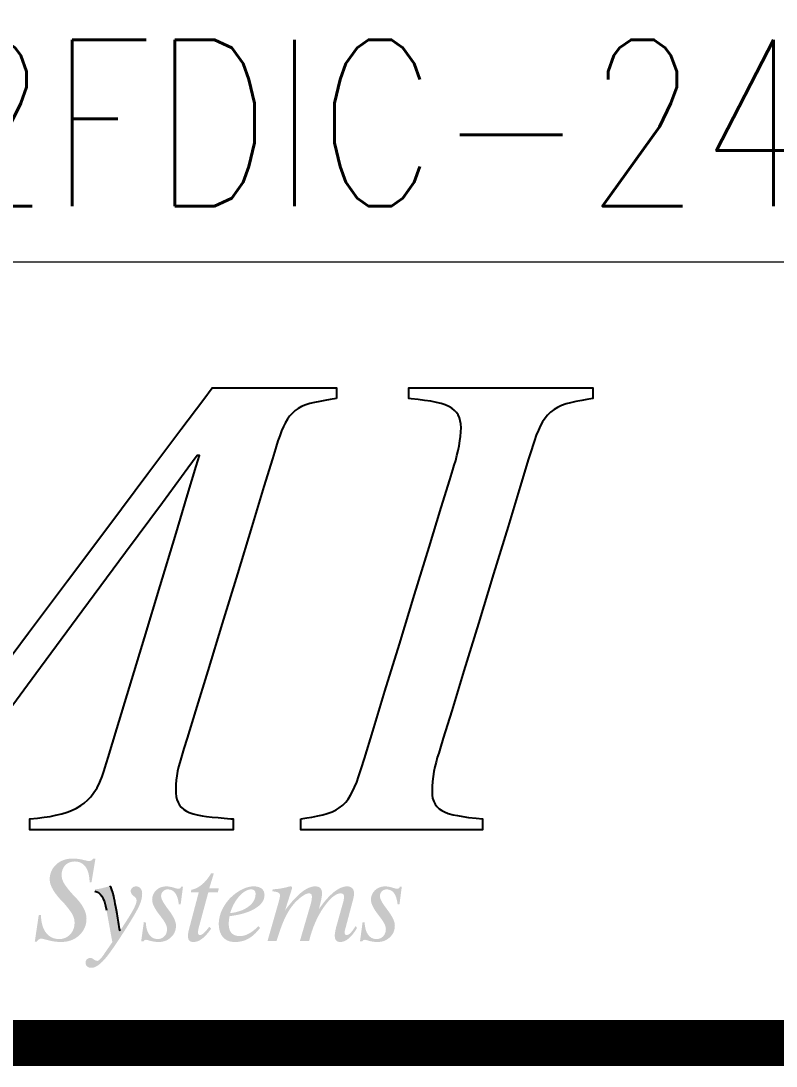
# Model space of a CAD drawing. Header units: millimetres. Extents: x 3359 to 4072, y -360 to 145.
# Drawn here: x 3726.4 to 3765.2, y -359.9 to -306.1 of the extents above; entities that cross this region are included whole.
import ezdxf

# ---------------------------------------------------------------- set-up
doc = ezdxf.new("R2010")
doc.units = ezdxf.units.MM
doc.header["$LTSCALE"] = 10
doc.layers.get('0').update_dxf_attribs({"linetype": 'CONTINUOUS'})
doc.layers.add('str', color=7, linetype='CONTINUOUS', lineweight=25)
doc.layers.add('txt', color=3, linetype='CONTINUOUS', lineweight=9)
doc.styles.add('SIMPLEX', font='SIMPLEX.shx', dxfattribs={"width": 0.8, "height": 6.3, "bigfont": 'chineset.shx'})

# ---------------------------------------------------------------- blocks, each defined once
blk = doc.blocks.new('PMI-Logo-3')
h = blk.add_hatch(color=4)
edge = h.paths.add_edge_path()
edge.add_spline(control_points=[(49.058, -8.646), (49.03, -8.646), (49.002, -8.646), (48.974, -8.646)], knot_values=[0, 0, 0, 0, 1, 1, 1, 1], degree=3, periodic=0)
edge.add_spline(control_points=[(48.974, -8.646), (48.959, -8.672), (48.938, -8.691), (48.886, -8.717), (48.855, -8.724), (48.821, -8.722)], knot_values=[0, 0, 0, 0, 0.5, 0.5, 1, 1, 1, 1], degree=3, periodic=0)
edge.add_spline(control_points=[(48.821, -8.722), (48.81, -8.724), (48.746, -8.711), (48.627, -8.68)], knot_values=[0, 0, 0, 0, 1, 1, 1, 1], degree=3, periodic=0)
edge.add_spline(control_points=[(48.627, -8.68), (48.508, -8.652), (48.39, -8.637), (48.273, -8.635)], knot_values=[0, 0, 0, 0, 1, 1, 1, 1], degree=3, periodic=0)
edge.add_spline(control_points=[(48.273, -8.635), (48.04, -8.637), (47.847, -8.706), (47.697, -8.842)], knot_values=[0, 0, 0, 0, 1, 1, 1, 1], degree=3, periodic=0)
edge.add_spline(control_points=[(47.697, -8.842), (47.546, -8.981), (47.47, -9.153), (47.47, -9.581), (47.629, -9.848), (47.944, -10.168)], knot_values=[0, 0, 0, 0, 0.495868, 0.495868, 1, 1, 1, 1], degree=3, periodic=0)
edge.add_spline(control_points=[(47.944, -10.168), (47.954, -10.176), (47.957, -10.182), (47.962, -10.182)], knot_values=[0, 0, 0, 0, 1, 1, 1, 1], degree=3, periodic=0)
edge.add_spline(control_points=[(47.962, -10.182), (48.117, -10.364), (48.216, -10.498), (48.312, -10.681), (48.333, -10.771), (48.333, -11.026), (48.284, -11.163), (48.18, -11.27)], knot_values=[0, 0, 0, 0, 0.25982, 0.25982, 0.52368, 0.52368, 1, 1, 1, 1], degree=3, periodic=0)
edge.add_spline(control_points=[(48.18, -11.27), (48.078, -11.381), (47.951, -11.434), (47.8, -11.433)], knot_values=[0, 0, 0, 0, 1, 1, 1, 1], degree=3, periodic=0)
edge.add_spline(control_points=[(47.8, -11.433), (47.608, -11.434), (47.455, -11.361), (47.343, -11.215)], knot_values=[0, 0, 0, 0, 1, 1, 1, 1], degree=3, periodic=0)
edge.add_spline(control_points=[(47.343, -11.215), (47.23, -11.07), (47.172, -10.865), (47.167, -10.602)], knot_values=[0, 0, 0, 0, 1, 1, 1, 1], degree=3, periodic=0)
edge.add_spline(control_points=[(47.167, -10.602), (47.141, -10.602), (47.115, -10.603), (47.089, -10.604)], knot_values=[0, 0, 0, 0, 1, 1, 1, 1], degree=3, periodic=0)
edge.add_spline(control_points=[(47.089, -10.604), (47.044, -10.912), (46.998, -11.219), (46.952, -11.527)], knot_values=[0, 0, 0, 0, 1, 1, 1, 1], degree=3, periodic=0)
edge.add_spline(control_points=[(46.952, -11.527), (46.976, -11.526), (47, -11.525), (47.023, -11.525)], knot_values=[0, 0, 0, 0, 1, 1, 1, 1], degree=3, periodic=0)
edge.add_spline(control_points=[(47.023, -11.525), (47.036, -11.495), (47.058, -11.469), (47.086, -11.447)], knot_values=[0, 0, 0, 0, 1, 1, 1, 1], degree=3, periodic=0)
edge.add_spline(control_points=[(47.086, -11.447), (47.115, -11.43), (47.148, -11.42), (47.185, -11.417)], knot_values=[0, 0, 0, 0, 1, 1, 1, 1], degree=3, periodic=0)
edge.add_spline(control_points=[(47.185, -11.417), (47.198, -11.42), (47.279, -11.438), (47.577, -11.516), (47.72, -11.536), (48.113, -11.536), (48.327, -11.46), (48.663, -11.15), (48.748, -10.955), (48.748, -10.476), (48.601, -10.21), (48.305, -9.922)], knot_values=[0, 0, 0, 0, 0.129341, 0.129341, 0.257728, 0.257728, 0.501105, 0.501105, 0.746262, 0.746262, 1, 1, 1, 1], degree=3, periodic=0)
edge.add_spline(control_points=[(48.305, -9.922), (48.292, -9.913), (48.284, -9.901), (48.277, -9.893)], knot_values=[0, 0, 0, 0, 1, 1, 1, 1], degree=3, periodic=0)
edge.add_spline(control_points=[(48.277, -9.893), (48.12, -9.716), (48.014, -9.581), (47.962, -9.485)], knot_values=[0, 0, 0, 0, 1, 1, 1, 1], degree=3, periodic=0)
edge.add_spline(control_points=[(47.962, -9.485), (47.91, -9.392), (47.884, -9.301), (47.884, -9.069), (47.925, -8.955), (48.008, -8.868)], knot_values=[0, 0, 0, 0, 0.385787, 0.385787, 1, 1, 1, 1], degree=3, periodic=0)
edge.add_spline(control_points=[(48.008, -8.868), (48.089, -8.784), (48.201, -8.74), (48.339, -8.738)], knot_values=[0, 0, 0, 0, 1, 1, 1, 1], degree=3, periodic=0)
edge.add_spline(control_points=[(48.339, -8.738), (48.504, -8.74), (48.628, -8.803), (48.806, -9.054), (48.851, -9.233), (48.855, -9.464)], knot_values=[0, 0, 0, 0, 0.501569, 0.501569, 1, 1, 1, 1], degree=3, periodic=0)
edge.add_spline(control_points=[(48.855, -9.464), (48.877, -9.464), (48.898, -9.464), (48.92, -9.464)], knot_values=[0, 0, 0, 0, 1, 1, 1, 1], degree=3, periodic=0)
edge.add_spline(control_points=[(48.92, -9.464), (48.966, -9.191), (49.012, -8.919), (49.058, -8.646)], knot_values=[0, 0, 0, 0, 1, 1, 1, 1], degree=3, periodic=0)
h = blk.add_hatch(color=4)
edge = h.paths.add_edge_path()
edge.add_spline(control_points=[(53.34, -9.672), (53.23, -9.672), (53.12, -9.672), (53.01, -9.672)], knot_values=[0, 0, 0, 0, 1, 1, 1, 1], degree=3, periodic=0)
edge.add_spline(control_points=[(53.01, -9.672), (53.063, -9.499), (53.116, -9.326), (53.168, -9.153)], knot_values=[0, 0, 0, 0, 1, 1, 1, 1], degree=3, periodic=0)
edge.add_spline(control_points=[(53.168, -9.153), (53.137, -9.153), (53.105, -9.153), (53.073, -9.153)], knot_values=[0, 0, 0, 0, 1, 1, 1, 1], degree=3, periodic=0)
edge.add_spline(control_points=[(53.073, -9.153), (52.969, -9.326), (52.86, -9.457), (52.745, -9.548)], knot_values=[0, 0, 0, 0, 1, 1, 1, 1], degree=3, periodic=0)
edge.add_spline(control_points=[(52.745, -9.548), (52.632, -9.643), (52.514, -9.699), (52.389, -9.721)], knot_values=[0, 0, 0, 0, 1, 1, 1, 1], degree=3, periodic=0)
edge.add_spline(control_points=[(52.389, -9.721), (52.383, -9.751), (52.377, -9.78), (52.372, -9.81)], knot_values=[0, 0, 0, 0, 1, 1, 1, 1], degree=3, periodic=0)
edge.add_spline(control_points=[(52.372, -9.81), (52.463, -9.81), (52.554, -9.81), (52.645, -9.81)], knot_values=[0, 0, 0, 0, 1, 1, 1, 1], degree=3, periodic=0)
edge.add_spline(control_points=[(52.645, -9.81), (52.531, -10.245), (52.414, -10.68), (52.291, -11.158), (52.283, -11.195), (52.278, -11.23)], knot_values=[0, 0, 0, 0, 0.91361, 0.91361, 1, 1, 1, 1], degree=3, periodic=0)
edge.add_spline(control_points=[(52.278, -11.23), (52.275, -11.266), (52.27, -11.298), (52.27, -11.4), (52.287, -11.452), (52.317, -11.486)], knot_values=[0, 0, 0, 0, 0.27907, 0.27907, 1, 1, 1, 1], degree=3, periodic=0)
edge.add_spline(control_points=[(52.317, -11.486), (52.35, -11.521), (52.397, -11.536), (52.561, -11.536), (52.66, -11.501), (52.759, -11.423)], knot_values=[0, 0, 0, 0, 0.395683, 0.395683, 1, 1, 1, 1], degree=3, periodic=0)
edge.add_spline(control_points=[(52.759, -11.423), (52.86, -11.348), (52.964, -11.231), (53.073, -11.074)], knot_values=[0, 0, 0, 0, 1, 1, 1, 1], degree=3, periodic=0)
edge.add_spline(control_points=[(53.073, -11.074), (53.052, -11.051), (53.031, -11.028), (53.01, -11.005)], knot_values=[0, 0, 0, 0, 1, 1, 1, 1], degree=3, periodic=0)
edge.add_spline(control_points=[(53.01, -11.005), (52.937, -11.106), (52.875, -11.179), (52.823, -11.225)], knot_values=[0, 0, 0, 0, 1, 1, 1, 1], degree=3, periodic=0)
edge.add_spline(control_points=[(52.823, -11.225), (52.771, -11.272), (52.725, -11.296), (52.689, -11.294)], knot_values=[0, 0, 0, 0, 1, 1, 1, 1], degree=3, periodic=0)
edge.add_spline(control_points=[(52.689, -11.294), (52.667, -11.296), (52.65, -11.29), (52.637, -11.272)], knot_values=[0, 0, 0, 0, 1, 1, 1, 1], degree=3, periodic=0)
edge.add_spline(control_points=[(52.637, -11.272), (52.624, -11.259), (52.616, -11.238), (52.616, -11.191), (52.619, -11.165), (52.626, -11.13)], knot_values=[0, 0, 0, 0, 0.65, 0.65, 1, 1, 1, 1], degree=3, periodic=0)
edge.add_spline(control_points=[(52.626, -11.13), (52.632, -11.096), (52.641, -11.057), (52.652, -11.012)], knot_values=[0, 0, 0, 0, 1, 1, 1, 1], degree=3, periodic=0)
edge.add_spline(control_points=[(52.652, -11.012), (52.761, -10.611), (52.869, -10.21), (52.977, -9.81)], knot_values=[0, 0, 0, 0, 1, 1, 1, 1], degree=3, periodic=0)
edge.add_spline(control_points=[(52.977, -9.81), (53.088, -9.81), (53.199, -9.81), (53.31, -9.81)], knot_values=[0, 0, 0, 0, 1, 1, 1, 1], degree=3, periodic=0)
edge.add_spline(control_points=[(53.31, -9.81), (53.32, -9.764), (53.33, -9.718), (53.34, -9.672)], knot_values=[0, 0, 0, 0, 1, 1, 1, 1], degree=3, periodic=0)
h = blk.add_hatch(color=4)
edge = h.paths.add_edge_path()
edge.add_spline(control_points=[(49.911, -11.15), (49.877, -10.951), (49.844, -10.752), (49.749, -10.213), (49.7, -9.966), (49.621, -9.675), (49.585, -9.602), (49.554, -9.6)], knot_values=[0, 0, 0, 0, 0.226419, 0.226419, 0.614671, 0.614671, 1, 1, 1, 1], degree=3, periodic=0)
edge.add_spline(control_points=[(49.554, -9.6), (49.538, -9.602), (49.473, -9.617), (49.361, -9.647)], knot_values=[0, 0, 0, 0, 1, 1, 1, 1], degree=3, periodic=0)
edge.add_spline(control_points=[(49.361, -9.647), (49.248, -9.68), (49.144, -9.699), (49.043, -9.706)], knot_values=[0, 0, 0, 0, 1, 1, 1, 1], degree=3, periodic=0)
edge.add_spline(control_points=[(49.043, -9.706), (49.039, -9.729), (49.036, -9.751), (49.032, -9.774)], knot_values=[0, 0, 0, 0, 1, 1, 1, 1], degree=3, periodic=0)
edge.add_spline(control_points=[(49.032, -9.774), (49.227, -9.784), (49.362, -9.999), (49.442, -10.425)], knot_values=[0, 0, 0, 0, 1, 1, 1, 1], degree=3, periodic=0)
edge.add_spline(control_points=[(49.442, -10.425), (49.442, -10.435), (49.445, -10.441), (49.445, -10.444)], knot_values=[0, 0, 0, 0, 1, 1, 1, 1], degree=3, periodic=0)
edge.add_spline(control_points=[(49.445, -10.444), (49.511, -10.809), (49.578, -11.175), (49.645, -11.54)], knot_values=[0, 0, 0, 0, 1, 1, 1, 1], degree=3, periodic=0)
edge.add_spline(control_points=[(49.645, -11.54), (49.558, -11.665), (49.471, -11.791), (49.385, -11.916)], knot_values=[0, 0, 0, 0, 1, 1, 1, 1], degree=3, periodic=0)
edge.add_spline(control_points=[(49.385, -11.916), (49.333, -12), (49.283, -12.067), (49.235, -12.116)], knot_values=[0, 0, 0, 0, 1, 1, 1, 1], degree=3, periodic=0)
edge.add_spline(control_points=[(49.235, -12.116), (49.188, -12.168), (49.154, -12.192), (49.091, -12.192), (49.05, -12.175), (48.998, -12.14)], knot_values=[0, 0, 0, 0, 0.45283, 0.45283, 1, 1, 1, 1], degree=3, periodic=0)
edge.add_spline(control_points=[(48.998, -12.14), (48.951, -12.106), (48.914, -12.088), (48.838, -12.088), (48.798, -12.106), (48.762, -12.136)], knot_values=[0, 0, 0, 0, 0.338462, 0.338462, 1, 1, 1, 1], degree=3, periodic=0)
edge.add_spline(control_points=[(48.762, -12.136), (48.733, -12.168), (48.715, -12.209), (48.713, -12.257)], knot_values=[0, 0, 0, 0, 1, 1, 1, 1], degree=3, periodic=0)
edge.add_spline(control_points=[(48.713, -12.257), (48.715, -12.311), (48.735, -12.354), (48.772, -12.386)], knot_values=[0, 0, 0, 0, 1, 1, 1, 1], degree=3, periodic=0)
edge.add_spline(control_points=[(48.772, -12.386), (48.81, -12.418), (48.858, -12.433), (49.045, -12.433), (49.193, -12.338), (49.538, -11.958), (49.796, -11.576), (50.379, -10.657), (50.521, -10.407), (50.652, -10.109), (50.681, -9.978), (50.681, -9.786), (50.662, -9.722), (50.585, -9.628), (50.533, -9.604), (50.468, -9.602)], knot_values=[0, 0, 0, 0, 0.097957, 0.097957, 0.31786, 0.31786, 0.540564, 0.540564, 0.680611, 0.680611, 0.817892, 0.817892, 0.908946, 0.908946, 1, 1, 1, 1], degree=3, periodic=0)
edge.add_spline(control_points=[(50.468, -9.602), (50.416, -9.604), (50.371, -9.621), (50.336, -9.652)], knot_values=[0, 0, 0, 0, 1, 1, 1, 1], degree=3, periodic=0)
edge.add_spline(control_points=[(50.336, -9.652), (50.302, -9.685), (50.282, -9.722), (50.282, -9.833), (50.317, -9.889), (50.384, -9.937)], knot_values=[0, 0, 0, 0, 0.414894, 0.414894, 1, 1, 1, 1], degree=3, periodic=0)
edge.add_spline(control_points=[(50.384, -9.937), (50.392, -9.945), (50.396, -9.95), (50.401, -9.95)], knot_values=[0, 0, 0, 0, 1, 1, 1, 1], degree=3, periodic=0)
edge.add_spline(control_points=[(50.401, -9.95), (50.44, -9.984), (50.463, -10.01), (50.473, -10.028)], knot_values=[0, 0, 0, 0, 1, 1, 1, 1], degree=3, periodic=0)
edge.add_spline(control_points=[(50.473, -10.028), (50.481, -10.049), (50.486, -10.072), (50.486, -10.157), (50.46, -10.236), (50.408, -10.34)], knot_values=[0, 0, 0, 0, 0.333333, 0.333333, 1, 1, 1, 1], degree=3, periodic=0)
edge.add_spline(control_points=[(50.408, -10.34), (50.356, -10.448), (50.27, -10.595), (50.069, -10.905), (49.99, -11.028), (49.911, -11.15)], knot_values=[0, 0, 0, 0, 0.605872, 0.605872, 1, 1, 1, 1], degree=3, periodic=0)
h = blk.add_hatch(color=4)
edge = h.paths.add_edge_path()
edge.add_spline(control_points=[(52.097, -9.617), (52.074, -9.617), (52.051, -9.617), (52.029, -9.617)], knot_values=[0, 0, 0, 0, 1, 1, 1, 1], degree=3, periodic=0)
edge.add_spline(control_points=[(52.029, -9.617), (52.029, -9.639), (52.018, -9.654), (52, -9.667)], knot_values=[0, 0, 0, 0, 1, 1, 1, 1], degree=3, periodic=0)
edge.add_spline(control_points=[(52, -9.667), (51.983, -9.682), (51.961, -9.688), (51.938, -9.686)], knot_values=[0, 0, 0, 0, 1, 1, 1, 1], degree=3, periodic=0)
edge.add_spline(control_points=[(51.938, -9.686), (51.918, -9.688), (51.862, -9.675), (51.772, -9.646)], knot_values=[0, 0, 0, 0, 1, 1, 1, 1], degree=3, periodic=0)
edge.add_spline(control_points=[(51.772, -9.646), (51.681, -9.62), (51.597, -9.604), (51.519, -9.602)], knot_values=[0, 0, 0, 0, 1, 1, 1, 1], degree=3, periodic=0)
edge.add_spline(control_points=[(51.519, -9.602), (51.379, -9.604), (51.262, -9.649), (51.167, -9.738)], knot_values=[0, 0, 0, 0, 1, 1, 1, 1], degree=3, periodic=0)
edge.add_spline(control_points=[(51.167, -9.738), (51.074, -9.828), (51.027, -9.939), (51.027, -10.202), (51.113, -10.377), (51.281, -10.592)], knot_values=[0, 0, 0, 0, 0.506726, 0.506726, 1, 1, 1, 1], degree=3, periodic=0)
edge.add_spline(control_points=[(51.281, -10.592), (51.304, -10.618), (51.317, -10.638), (51.325, -10.649)], knot_values=[0, 0, 0, 0, 1, 1, 1, 1], degree=3, periodic=0)
edge.add_spline(control_points=[(51.325, -10.649), (51.333, -10.662), (51.346, -10.677), (51.359, -10.694)], knot_values=[0, 0, 0, 0, 1, 1, 1, 1], degree=3, periodic=0)
edge.add_spline(control_points=[(51.359, -10.694), (51.484, -10.862), (51.545, -10.989), (51.545, -11.189), (51.515, -11.272), (51.452, -11.337)], knot_values=[0, 0, 0, 0, 0.455621, 0.455621, 1, 1, 1, 1], degree=3, periodic=0)
edge.add_spline(control_points=[(51.452, -11.337), (51.392, -11.402), (51.312, -11.434), (51.214, -11.433)], knot_values=[0, 0, 0, 0, 1, 1, 1, 1], degree=3, periodic=0)
edge.add_spline(control_points=[(51.214, -11.433), (51.094, -11.434), (50.998, -11.384), (50.928, -11.281)], knot_values=[0, 0, 0, 0, 1, 1, 1, 1], degree=3, periodic=0)
edge.add_spline(control_points=[(50.928, -11.281), (50.857, -11.182), (50.816, -11.038), (50.806, -10.849)], knot_values=[0, 0, 0, 0, 1, 1, 1, 1], degree=3, periodic=0)
edge.add_spline(control_points=[(50.806, -10.849), (50.783, -10.848), (50.761, -10.847), (50.738, -10.846)], knot_values=[0, 0, 0, 0, 1, 1, 1, 1], degree=3, periodic=0)
edge.add_spline(control_points=[(50.738, -10.846), (50.708, -11.068), (50.677, -11.29), (50.647, -11.512)], knot_values=[0, 0, 0, 0, 1, 1, 1, 1], degree=3, periodic=0)
edge.add_spline(control_points=[(50.647, -11.512), (50.674, -11.512), (50.701, -11.512), (50.728, -11.512)], knot_values=[0, 0, 0, 0, 1, 1, 1, 1], degree=3, periodic=0)
edge.add_spline(control_points=[(50.728, -11.512), (50.738, -11.495), (50.748, -11.482), (50.761, -11.473)], knot_values=[0, 0, 0, 0, 1, 1, 1, 1], degree=3, periodic=0)
edge.add_spline(control_points=[(50.761, -11.473), (50.777, -11.465), (50.793, -11.46), (50.818, -11.459)], knot_values=[0, 0, 0, 0, 1, 1, 1, 1], degree=3, periodic=0)
edge.add_spline(control_points=[(50.818, -11.459), (50.831, -11.46), (50.884, -11.473), (51.073, -11.525), (51.163, -11.536), (51.421, -11.536), (51.566, -11.485), (51.683, -11.371)], knot_values=[0, 0, 0, 0, 0.245667, 0.245667, 0.497112, 0.497112, 1, 1, 1, 1], degree=3, periodic=0)
edge.add_spline(control_points=[(51.683, -11.371), (51.8, -11.264), (51.855, -11.126), (51.855, -10.833), (51.777, -10.662), (51.623, -10.452)], knot_values=[0, 0, 0, 0, 0.562249, 0.562249, 1, 1, 1, 1], degree=3, periodic=0)
edge.add_spline(control_points=[(51.623, -10.452), (51.592, -10.413), (51.571, -10.384), (51.556, -10.36)], knot_values=[0, 0, 0, 0, 1, 1, 1, 1], degree=3, periodic=0)
edge.add_spline(control_points=[(51.556, -10.36), (51.546, -10.351), (51.536, -10.338), (51.523, -10.316)], knot_values=[0, 0, 0, 0, 1, 1, 1, 1], degree=3, periodic=0)
edge.add_spline(control_points=[(51.523, -10.316), (51.4, -10.153), (51.338, -10.028), (51.338, -9.876), (51.361, -9.823), (51.406, -9.774)], knot_values=[0, 0, 0, 0, 0.596899, 0.596899, 1, 1, 1, 1], degree=3, periodic=0)
edge.add_spline(control_points=[(51.406, -9.774), (51.452, -9.732), (51.506, -9.708), (51.569, -9.706)], knot_values=[0, 0, 0, 0, 1, 1, 1, 1], degree=3, periodic=0)
edge.add_spline(control_points=[(51.569, -9.706), (51.678, -9.708), (51.764, -9.751), (51.827, -9.835)], knot_values=[0, 0, 0, 0, 1, 1, 1, 1], degree=3, periodic=0)
edge.add_spline(control_points=[(51.827, -9.835), (51.892, -9.922), (51.933, -10.051), (51.951, -10.223)], knot_values=[0, 0, 0, 0, 1, 1, 1, 1], degree=3, periodic=0)
edge.add_spline(control_points=[(51.951, -10.223), (51.973, -10.223), (51.995, -10.223), (52.018, -10.223)], knot_values=[0, 0, 0, 0, 1, 1, 1, 1], degree=3, periodic=0)
edge.add_spline(control_points=[(52.018, -10.223), (52.044, -10.021), (52.071, -9.819), (52.097, -9.617)], knot_values=[0, 0, 0, 0, 1, 1, 1, 1], degree=3, periodic=0)
h = blk.add_hatch(color=4)
edge = h.paths.add_edge_path()
edge.add_spline(control_points=[(53.716, -10.638), (54.094, -10.592), (54.389, -10.503), (54.821, -10.239), (54.929, -10.083), (54.929, -9.81), (54.896, -9.735), (54.832, -9.682)], knot_values=[0, 0, 0, 0, 0.396417, 0.396417, 0.791868, 0.791868, 1, 1, 1, 1], degree=3, periodic=0)
edge.add_spline(control_points=[(54.832, -9.682), (54.767, -9.63), (54.672, -9.604), (54.549, -9.602)], knot_values=[0, 0, 0, 0, 1, 1, 1, 1], degree=3, periodic=0)
edge.add_spline(control_points=[(54.549, -9.602), (54.418, -9.604), (54.28, -9.643), (54.133, -9.716)], knot_values=[0, 0, 0, 0, 1, 1, 1, 1], degree=3, periodic=0)
edge.add_spline(control_points=[(54.133, -9.716), (53.986, -9.792), (53.85, -9.896), (53.722, -10.025)], knot_values=[0, 0, 0, 0, 1, 1, 1, 1], degree=3, periodic=0)
edge.add_spline(control_points=[(53.722, -10.025), (53.602, -10.157), (53.507, -10.299), (53.439, -10.451)], knot_values=[0, 0, 0, 0, 1, 1, 1, 1], degree=3, periodic=0)
edge.add_spline(control_points=[(53.439, -10.451), (53.375, -10.605), (53.343, -10.757), (53.34, -10.906)], knot_values=[0, 0, 0, 0, 1, 1, 1, 1], degree=3, periodic=0)
edge.add_spline(control_points=[(53.34, -10.906), (53.343, -11.106), (53.392, -11.262), (53.491, -11.371)], knot_values=[0, 0, 0, 0, 1, 1, 1, 1], degree=3, periodic=0)
edge.add_spline(control_points=[(53.491, -11.371), (53.59, -11.485), (53.729, -11.536), (54.072, -11.536), (54.228, -11.498), (54.509, -11.342), (54.644, -11.217), (54.774, -11.048)], knot_values=[0, 0, 0, 0, 0.341416, 0.341416, 0.671297, 0.671297, 1, 1, 1, 1], degree=3, periodic=0)
edge.add_spline(control_points=[(54.774, -11.048), (54.754, -11.027), (54.735, -11.005), (54.715, -10.984)], knot_values=[0, 0, 0, 0, 1, 1, 1, 1], degree=3, periodic=0)
edge.add_spline(control_points=[(54.715, -10.984), (54.608, -11.098), (54.497, -11.184), (54.387, -11.243)], knot_values=[0, 0, 0, 0, 1, 1, 1, 1], degree=3, periodic=0)
edge.add_spline(control_points=[(54.387, -11.243), (54.28, -11.303), (54.174, -11.331), (54.075, -11.329)], knot_values=[0, 0, 0, 0, 1, 1, 1, 1], degree=3, periodic=0)
edge.add_spline(control_points=[(54.075, -11.329), (53.945, -11.331), (53.847, -11.296), (53.783, -11.223)], knot_values=[0, 0, 0, 0, 1, 1, 1, 1], degree=3, periodic=0)
edge.add_spline(control_points=[(53.783, -11.223), (53.718, -11.153), (53.686, -11.046), (53.686, -10.873), (53.688, -10.836), (53.693, -10.789)], knot_values=[0, 0, 0, 0, 0.836735, 0.836735, 1, 1, 1, 1], degree=3, periodic=0)
edge.add_spline(control_points=[(53.693, -10.789), (53.696, -10.745), (53.705, -10.694), (53.716, -10.638)], knot_values=[0, 0, 0, 0, 1, 1, 1, 1], degree=3, periodic=0)
edge = h.paths.add_edge_path(flags=16)
edge.add_spline(control_points=[(54.577, -9.748), (54.605, -9.779), (54.618, -9.818), (54.618, -10.036), (54.538, -10.181), (54.379, -10.301)], knot_values=[0, 0, 0, 0, 0.216216, 0.216216, 1, 1, 1, 1], degree=3, periodic=0)
edge.add_spline(control_points=[(54.379, -10.301), (54.219, -10.425), (54.005, -10.501), (53.733, -10.534)], knot_values=[0, 0, 0, 0, 1, 1, 1, 1], degree=3, periodic=0)
edge.add_spline(control_points=[(53.733, -10.534), (53.808, -10.295), (53.917, -10.096), (54.057, -9.94)], knot_values=[0, 0, 0, 0, 1, 1, 1, 1], degree=3, periodic=0)
edge.add_spline(control_points=[(54.057, -9.94), (54.2, -9.786), (54.335, -9.708), (54.465, -9.706)], knot_values=[0, 0, 0, 0, 1, 1, 1, 1], degree=3, periodic=0)
edge.add_spline(control_points=[(54.465, -9.706), (54.512, -9.708), (54.551, -9.722), (54.577, -9.748)], knot_values=[0, 0, 0, 0, 1, 1, 1, 1], degree=3, periodic=0)
h = blk.add_hatch(color=4)
edge = h.paths.add_edge_path()
edge.add_spline(control_points=[(56.477, -11.501), (56.589, -11.044), (56.757, -10.653), (57.21, -10.008), (57.407, -9.846), (57.573, -9.844)], knot_values=[0, 0, 0, 0, 0.501224, 0.501224, 1, 1, 1, 1], degree=3, periodic=0)
edge.add_spline(control_points=[(57.573, -9.844), (57.615, -9.846), (57.644, -9.857), (57.664, -9.876)], knot_values=[0, 0, 0, 0, 1, 1, 1, 1], degree=3, periodic=0)
edge.add_spline(control_points=[(57.664, -9.876), (57.683, -9.898), (57.691, -9.927), (57.691, -9.989), (57.69, -10.018), (57.681, -10.055)], knot_values=[0, 0, 0, 0, 0.634615, 0.634615, 1, 1, 1, 1], degree=3, periodic=0)
edge.add_spline(control_points=[(57.681, -10.055), (57.675, -10.094), (57.664, -10.14), (57.649, -10.189)], knot_values=[0, 0, 0, 0, 1, 1, 1, 1], degree=3, periodic=0)
edge.add_spline(control_points=[(57.649, -10.189), (57.57, -10.47), (57.492, -10.75), (57.413, -11.031)], knot_values=[0, 0, 0, 0, 1, 1, 1, 1], degree=3, periodic=0)
edge.add_spline(control_points=[(57.413, -11.031), (57.4, -11.087), (57.39, -11.139), (57.381, -11.189)], knot_values=[0, 0, 0, 0, 1, 1, 1, 1], degree=3, periodic=0)
edge.add_spline(control_points=[(57.381, -11.189), (57.372, -11.241), (57.368, -11.279), (57.368, -11.389), (57.385, -11.447), (57.415, -11.482)], knot_values=[0, 0, 0, 0, 0.268817, 0.268817, 1, 1, 1, 1], degree=3, periodic=0)
edge.add_spline(control_points=[(57.415, -11.482), (57.446, -11.519), (57.496, -11.536), (57.657, -11.536), (57.755, -11.498), (57.854, -11.41)], knot_values=[0, 0, 0, 0, 0.416058, 0.416058, 1, 1, 1, 1], degree=3, periodic=0)
edge.add_spline(control_points=[(57.854, -11.41), (57.953, -11.327), (58.05, -11.205), (58.14, -11.046)], knot_values=[0, 0, 0, 0, 1, 1, 1, 1], degree=3, periodic=0)
edge.add_spline(control_points=[(58.14, -11.046), (58.125, -11.024), (58.109, -11.001), (58.093, -10.979)], knot_values=[0, 0, 0, 0, 1, 1, 1, 1], degree=3, periodic=0)
edge.add_spline(control_points=[(58.093, -10.979), (58.02, -11.098), (57.96, -11.179), (57.912, -11.225)], knot_values=[0, 0, 0, 0, 1, 1, 1, 1], degree=3, periodic=0)
edge.add_spline(control_points=[(57.912, -11.225), (57.865, -11.272), (57.821, -11.296), (57.781, -11.294)], knot_values=[0, 0, 0, 0, 1, 1, 1, 1], degree=3, periodic=0)
edge.add_spline(control_points=[(57.781, -11.294), (57.758, -11.296), (57.743, -11.29), (57.73, -11.272)], knot_values=[0, 0, 0, 0, 1, 1, 1, 1], degree=3, periodic=0)
edge.add_spline(control_points=[(57.73, -11.272), (57.717, -11.257), (57.711, -11.233), (57.711, -11.195), (57.714, -11.184), (57.714, -11.169)], knot_values=[0, 0, 0, 0, 0.757576, 0.757576, 1, 1, 1, 1], degree=3, periodic=0)
edge.add_spline(control_points=[(57.714, -11.169), (57.716, -11.156), (57.717, -11.14), (57.722, -11.124)], knot_values=[0, 0, 0, 0, 1, 1, 1, 1], degree=3, periodic=0)
edge.add_spline(control_points=[(57.722, -11.124), (57.807, -10.804), (57.892, -10.483), (57.977, -10.163)], knot_values=[0, 0, 0, 0, 1, 1, 1, 1], degree=3, periodic=0)
edge.add_spline(control_points=[(57.977, -10.163), (58, -10.083), (58.015, -10.018), (58.024, -9.971)], knot_values=[0, 0, 0, 0, 1, 1, 1, 1], degree=3, periodic=0)
edge.add_spline(control_points=[(58.024, -9.971), (58.033, -9.926), (58.037, -9.883), (58.037, -9.771), (58.018, -9.709), (57.932, -9.626), (57.873, -9.604), (57.795, -9.602)], knot_values=[0, 0, 0, 0, 0.21249, 0.21249, 0.611713, 0.611713, 1, 1, 1, 1], degree=3, periodic=0)
edge.add_spline(control_points=[(57.795, -9.602), (57.655, -9.604), (57.499, -9.673), (57.332, -9.807)], knot_values=[0, 0, 0, 0, 1, 1, 1, 1], degree=3, periodic=0)
edge.add_spline(control_points=[(57.332, -9.807), (57.163, -9.945), (56.99, -10.142), (56.815, -10.397)], knot_values=[0, 0, 0, 0, 1, 1, 1, 1], degree=3, periodic=0)
edge.add_spline(control_points=[(56.815, -10.397), (56.859, -10.236), (56.888, -10.116), (56.919, -9.953), (56.925, -9.889), (56.925, -9.761), (56.906, -9.703), (56.826, -9.623), (56.766, -9.604), (56.683, -9.602)], knot_values=[0, 0, 0, 0, 0.207117, 0.207117, 0.408516, 0.408516, 0.712956, 0.712956, 1, 1, 1, 1], degree=3, periodic=0)
edge.add_spline(control_points=[(56.683, -9.602), (56.542, -9.604), (56.382, -9.675), (56.205, -9.815)], knot_values=[0, 0, 0, 0, 1, 1, 1, 1], degree=3, periodic=0)
edge.add_spline(control_points=[(56.205, -9.815), (56.03, -9.958), (55.842, -10.166), (55.641, -10.438)], knot_values=[0, 0, 0, 0, 1, 1, 1, 1], degree=3, periodic=0)
edge.add_spline(control_points=[(55.641, -10.438), (55.718, -10.199), (55.794, -9.96), (55.87, -9.721)], knot_values=[0, 0, 0, 0, 1, 1, 1, 1], degree=3, periodic=0)
edge.add_spline(control_points=[(55.87, -9.721), (55.875, -9.709), (55.877, -9.696), (55.878, -9.685)], knot_values=[0, 0, 0, 0, 1, 1, 1, 1], degree=3, periodic=0)
edge.add_spline(control_points=[(55.878, -9.685), (55.881, -9.672), (55.881, -9.66), (55.881, -9.634), (55.878, -9.621), (55.864, -9.607), (55.852, -9.602), (55.838, -9.6)], knot_values=[0, 0, 0, 0, 0.287671, 0.287671, 0.703196, 0.703196, 1, 1, 1, 1], degree=3, periodic=0)
edge.add_spline(control_points=[(55.838, -9.6), (55.834, -9.602), (55.814, -9.607), (55.779, -9.61)], knot_values=[0, 0, 0, 0, 1, 1, 1, 1], degree=3, periodic=0)
edge.add_spline(control_points=[(55.779, -9.61), (55.595, -9.665), (55.408, -9.696), (55.214, -9.706)], knot_values=[0, 0, 0, 0, 1, 1, 1, 1], degree=3, periodic=0)
edge.add_spline(control_points=[(55.214, -9.706), (55.208, -9.729), (55.203, -9.751), (55.197, -9.774)], knot_values=[0, 0, 0, 0, 1, 1, 1, 1], degree=3, periodic=0)
edge.add_spline(control_points=[(55.197, -9.774), (55.298, -9.784), (55.367, -9.797), (55.445, -9.839), (55.465, -9.874), (55.465, -9.947), (55.46, -9.982), (55.452, -10.023)], knot_values=[0, 0, 0, 0, 0.38, 0.38, 0.76, 0.76, 1, 1, 1, 1], degree=3, periodic=0)
edge.add_spline(control_points=[(55.452, -10.023), (55.442, -10.067), (55.424, -10.135), (55.276, -10.652), (55.155, -11.077), (55.033, -11.501)], knot_values=[0, 0, 0, 0, 0.17966, 0.17966, 1, 1, 1, 1], degree=3, periodic=0)
edge.add_spline(control_points=[(55.033, -11.501), (55.137, -11.501), (55.24, -11.501), (55.343, -11.501)], knot_values=[0, 0, 0, 0, 1, 1, 1, 1], degree=3, periodic=0)
edge.add_spline(control_points=[(55.343, -11.501), (55.359, -11.454), (55.375, -11.408), (55.392, -11.361)], knot_values=[0, 0, 0, 0, 1, 1, 1, 1], degree=3, periodic=0)
edge.add_spline(control_points=[(55.392, -11.361), (55.4, -11.34), (55.413, -11.303), (55.428, -11.251)], knot_values=[0, 0, 0, 0, 1, 1, 1, 1], degree=3, periodic=0)
edge.add_spline(control_points=[(55.428, -11.251), (55.571, -10.797), (55.743, -10.451), (55.95, -10.208)], knot_values=[0, 0, 0, 0, 1, 1, 1, 1], degree=3, periodic=0)
edge.add_spline(control_points=[(55.95, -10.208), (56.049, -10.101), (56.145, -10.012), (56.239, -9.945)], knot_values=[0, 0, 0, 0, 1, 1, 1, 1], degree=3, periodic=0)
edge.add_spline(control_points=[(56.239, -9.945), (56.335, -9.88), (56.41, -9.846), (56.464, -9.844)], knot_values=[0, 0, 0, 0, 1, 1, 1, 1], degree=3, periodic=0)
edge.add_spline(control_points=[(56.464, -9.844), (56.503, -9.846), (56.53, -9.854), (56.548, -9.872)], knot_values=[0, 0, 0, 0, 1, 1, 1, 1], degree=3, periodic=0)
edge.add_spline(control_points=[(56.548, -9.872), (56.566, -9.889), (56.574, -9.917), (56.574, -9.992), (56.569, -10.038), (56.553, -10.14), (56.537, -10.204), (56.514, -10.282)], knot_values=[0, 0, 0, 0, 0.301277, 0.301277, 0.642723, 0.642723, 1, 1, 1, 1], degree=3, periodic=0)
edge.add_spline(control_points=[(56.514, -10.282), (56.395, -10.689), (56.276, -11.095), (56.158, -11.501)], knot_values=[0, 0, 0, 0, 1, 1, 1, 1], degree=3, periodic=0)
edge.add_spline(control_points=[(56.158, -11.501), (56.264, -11.501), (56.371, -11.501), (56.477, -11.501)], knot_values=[0, 0, 0, 0, 1, 1, 1, 1], degree=3, periodic=0)
h = blk.add_hatch(color=4)
edge = h.paths.add_edge_path()
edge.add_spline(control_points=[(59.121, -10.316), (58.997, -10.153), (58.935, -10.028), (58.935, -9.876), (58.958, -9.823), (59.004, -9.774)], knot_values=[0, 0, 0, 0, 0.596899, 0.596899, 1, 1, 1, 1], degree=3, periodic=0)
edge.add_spline(control_points=[(59.004, -9.774), (59.049, -9.732), (59.103, -9.708), (59.166, -9.706)], knot_values=[0, 0, 0, 0, 1, 1, 1, 1], degree=3, periodic=0)
edge.add_spline(control_points=[(59.166, -9.706), (59.276, -9.708), (59.363, -9.751), (59.425, -9.835)], knot_values=[0, 0, 0, 0, 1, 1, 1, 1], degree=3, periodic=0)
edge.add_spline(control_points=[(59.425, -9.835), (59.49, -9.922), (59.531, -10.051), (59.548, -10.223)], knot_values=[0, 0, 0, 0, 1, 1, 1, 1], degree=3, periodic=0)
edge.add_spline(control_points=[(59.548, -10.223), (59.57, -10.223), (59.593, -10.223), (59.615, -10.223)], knot_values=[0, 0, 0, 0, 1, 1, 1, 1], degree=3, periodic=0)
edge.add_spline(control_points=[(59.615, -10.223), (59.642, -10.021), (59.668, -9.819), (59.695, -9.617)], knot_values=[0, 0, 0, 0, 1, 1, 1, 1], degree=3, periodic=0)
edge.add_spline(control_points=[(59.695, -9.617), (59.672, -9.617), (59.649, -9.617), (59.626, -9.617)], knot_values=[0, 0, 0, 0, 1, 1, 1, 1], degree=3, periodic=0)
edge.add_spline(control_points=[(59.626, -9.617), (59.626, -9.639), (59.615, -9.654), (59.597, -9.667)], knot_values=[0, 0, 0, 0, 1, 1, 1, 1], degree=3, periodic=0)
edge.add_spline(control_points=[(59.597, -9.667), (59.581, -9.682), (59.558, -9.688), (59.535, -9.686)], knot_values=[0, 0, 0, 0, 1, 1, 1, 1], degree=3, periodic=0)
edge.add_spline(control_points=[(59.535, -9.686), (59.516, -9.688), (59.459, -9.675), (59.369, -9.646)], knot_values=[0, 0, 0, 0, 1, 1, 1, 1], degree=3, periodic=0)
edge.add_spline(control_points=[(59.369, -9.646), (59.278, -9.62), (59.194, -9.604), (59.116, -9.602)], knot_values=[0, 0, 0, 0, 1, 1, 1, 1], degree=3, periodic=0)
edge.add_spline(control_points=[(59.116, -9.602), (58.976, -9.604), (58.859, -9.649), (58.764, -9.738)], knot_values=[0, 0, 0, 0, 1, 1, 1, 1], degree=3, periodic=0)
edge.add_spline(control_points=[(58.764, -9.738), (58.672, -9.828), (58.624, -9.939), (58.624, -10.202), (58.711, -10.377), (58.879, -10.592)], knot_values=[0, 0, 0, 0, 0.506726, 0.506726, 1, 1, 1, 1], degree=3, periodic=0)
edge.add_spline(control_points=[(58.879, -10.592), (58.901, -10.618), (58.914, -10.638), (58.922, -10.649)], knot_values=[0, 0, 0, 0, 1, 1, 1, 1], degree=3, periodic=0)
edge.add_spline(control_points=[(58.922, -10.649), (58.93, -10.662), (58.943, -10.677), (58.956, -10.694)], knot_values=[0, 0, 0, 0, 1, 1, 1, 1], degree=3, periodic=0)
edge.add_spline(control_points=[(58.956, -10.694), (59.082, -10.862), (59.142, -10.989), (59.142, -11.189), (59.112, -11.272), (59.049, -11.337)], knot_values=[0, 0, 0, 0, 0.455621, 0.455621, 1, 1, 1, 1], degree=3, periodic=0)
edge.add_spline(control_points=[(59.049, -11.337), (58.989, -11.402), (58.909, -11.434), (58.812, -11.433)], knot_values=[0, 0, 0, 0, 1, 1, 1, 1], degree=3, periodic=0)
edge.add_spline(control_points=[(58.812, -11.433), (58.691, -11.434), (58.597, -11.384), (58.525, -11.281)], knot_values=[0, 0, 0, 0, 1, 1, 1, 1], degree=3, periodic=0)
edge.add_spline(control_points=[(58.525, -11.281), (58.454, -11.182), (58.413, -11.038), (58.404, -10.849)], knot_values=[0, 0, 0, 0, 1, 1, 1, 1], degree=3, periodic=0)
edge.add_spline(control_points=[(58.404, -10.849), (58.381, -10.848), (58.358, -10.847), (58.335, -10.846)], knot_values=[0, 0, 0, 0, 1, 1, 1, 1], degree=3, periodic=0)
edge.add_spline(control_points=[(58.335, -10.846), (58.305, -11.068), (58.274, -11.29), (58.244, -11.512)], knot_values=[0, 0, 0, 0, 1, 1, 1, 1], degree=3, periodic=0)
edge.add_spline(control_points=[(58.244, -11.512), (58.272, -11.512), (58.299, -11.512), (58.327, -11.512)], knot_values=[0, 0, 0, 0, 1, 1, 1, 1], degree=3, periodic=0)
edge.add_spline(control_points=[(58.327, -11.512), (58.335, -11.495), (58.345, -11.482), (58.358, -11.473)], knot_values=[0, 0, 0, 0, 1, 1, 1, 1], degree=3, periodic=0)
edge.add_spline(control_points=[(58.358, -11.473), (58.374, -11.465), (58.391, -11.46), (58.415, -11.459)], knot_values=[0, 0, 0, 0, 1, 1, 1, 1], degree=3, periodic=0)
edge.add_spline(control_points=[(58.415, -11.459), (58.428, -11.46), (58.482, -11.473), (58.574, -11.499)], knot_values=[0, 0, 0, 0, 1, 1, 1, 1], degree=3, periodic=0)
edge.add_spline(control_points=[(58.574, -11.499), (58.67, -11.525), (58.76, -11.536), (59.02, -11.536), (59.164, -11.485), (59.28, -11.371)], knot_values=[0, 0, 0, 0, 0.331818, 0.331818, 1, 1, 1, 1], degree=3, periodic=0)
edge.add_spline(control_points=[(59.28, -11.371), (59.397, -11.264), (59.454, -11.126), (59.454, -10.833), (59.376, -10.662), (59.22, -10.452)], knot_values=[0, 0, 0, 0, 0.562249, 0.562249, 1, 1, 1, 1], degree=3, periodic=0)
edge.add_spline(control_points=[(59.22, -10.452), (59.189, -10.413), (59.168, -10.384), (59.153, -10.36)], knot_values=[0, 0, 0, 0, 1, 1, 1, 1], degree=3, periodic=0)
edge.add_spline(control_points=[(59.153, -10.36), (59.145, -10.351), (59.134, -10.338), (59.121, -10.316)], knot_values=[0, 0, 0, 0, 1, 1, 1, 1], degree=3, periodic=0)
for points in [[(57.432, 7.343, 0), (57.211, 7.309, 0), (57.019, 7.278, 0), (56.852, 7.248, 0), (56.661, 7.209, 0), (56.501, 7.168, 0), (56.367, 7.126, 0), (56.217, 7.064, 0), (56.095, 6.998, 0), (55.995, 6.928, 0), (55.885, 6.829, 0), (55.797, 6.728, 0), (55.726, 6.627, 0), (55.648, 6.494, 0), (55.586, 6.37, 0), (55.521, 6.219, 0), (55.455, 6.046, 0), (55.395, 5.871, 0), (55.333, 5.674, 0), (55.312, 5.603, 0), (55.202, 5.246, 0), (54.91, 4.289, 0), (54.487, 2.903, 0), (53.985, 1.259, 0), (53.457, -0.47, 0), (52.955, -2.113, 0), (52.532, -3.499, 0), (52.239, -4.457, 0), (52.13, -4.814, 0), (52.08, -4.977, 0), (52.032, -5.137, 0), (51.987, -5.294, 0), (51.947, -5.45, 0), (51.913, -5.605, 0), (51.885, -5.76, 0), (51.863, -5.914, 0), (51.85, -6.069, 0), (51.845, -6.225, 0), (51.85, -6.364, 0), (51.864, -6.482, 0), (51.887, -6.582, 0), (51.927, -6.694, 0), (51.978, -6.783, 0), (52.036, -6.856, 0), (52.124, -6.933, 0), (52.219, -6.991, 0), (52.318, -7.037, 0), (52.454, -7.083, 0), (52.587, -7.116, 0), (52.759, -7.149, 0), (52.917, -7.172, 0), (53.106, -7.195, 0), (53.316, -7.216, 0), (53.525, -7.234, 0), (53.756, -7.253, 0), (53.837, -7.26, 0), (53.837, -7.273, 0), (53.837, -7.307, 0), (53.837, -7.357, 0), (53.837, -7.416, 0), (53.837, -7.479, 0), (53.837, -7.538, 0), (53.837, -7.588, 0), (53.837, -7.623, 0), (53.837, -7.635, 0), (53.595, -7.635, 0), (52.946, -7.635, 0), (52.006, -7.635, 0), (50.892, -7.635, 0), (49.72, -7.635, 0), (48.606, -7.635, 0), (47.667, -7.635, 0), (47.018, -7.635, 0), (46.776, -7.635, 0), (46.776, -7.623, 0), (46.776, -7.588, 0), (46.776, -7.538, 0), (46.776, -7.479, 0), (46.776, -7.416, 0), (46.776, -7.357, 0), (46.776, -7.307, 0), (46.776, -7.273, 0), (46.776, -7.26, 0), (47.045, -7.233, 0), (47.282, -7.203, 0), (47.491, -7.17, 0), (47.674, -7.134, 0), (47.889, -7.081, 0), (48.071, -7.024, 0), (48.227, -6.965, 0), (48.403, -6.882, 0), (48.547, -6.796, 0), (48.666, -6.711, 0), (48.797, -6.597, 0), (48.899, -6.487, 0), (49.007, -6.347, 0), (49.114, -6.177, 0), (49.211, -5.984, 0), (49.29, -5.791, 0), (49.365, -5.573, 0), (49.388, -5.496, 0), (49.501, -5.124, 0), (49.803, -4.125, 0), (50.24, -2.68, 0), (50.758, -0.966, 0), (51.303, 0.838, 0), (51.822, 2.551, 0), (52.259, 3.997, 0), (52.561, 4.995, 0), (52.673, 5.368, 0), (52.67, 5.368, 0), (52.663, 5.368, 0), (52.653, 5.368, 0), (52.641, 5.368, 0), (52.628, 5.368, 0), (52.615, 5.368, 0), (52.605, 5.368, 0), (52.598, 5.368, 0), (52.595, 5.368, 0), (52.265, 4.922, 0), (51.381, 3.727, 0), (50.101, 1.997, 0), (48.583, -0.055, 0), (46.986, -2.213, 0), (45.468, -4.264, 0)], [(45.587, -2.328, 0), (46.733, -0.798, 0), (48.091, 1.016, 0), (49.521, 2.925, 0), (50.88, 4.738, 0), (52.026, 6.268, 0), (52.817, 7.325, 0), (53.113, 7.719, 0), (53.261, 7.719, 0), (53.658, 7.719, 0), (54.233, 7.719, 0), (54.914, 7.719, 0), (55.631, 7.719, 0), (56.313, 7.719, 0), (56.887, 7.719, 0), (57.284, 7.719, 0), (57.432, 7.719, 0), (57.432, 7.707, 0), (57.432, 7.672, 0), (57.432, 7.622, 0), (57.432, 7.563, 0), (57.432, 7.5, 0), (57.432, 7.441, 0), (57.432, 7.391, 0), (57.432, 7.356, 0), (57.432, 7.343, 0)], [(56.191, -7.26, 0), (56.397, -7.225, 0), (56.576, -7.193, 0), (56.784, -7.152, 0), (56.959, -7.112, 0), (57.108, -7.069, 0), (57.274, -7.009, 0), (57.411, -6.944, 0), (57.523, -6.875, 0), (57.647, -6.776, 0), (57.747, -6.674, 0), (57.828, -6.573, 0), (57.916, -6.438, 0), (57.985, -6.312, 0), (58.058, -6.156, 0), (58.131, -5.979, 0), (58.196, -5.798, 0), (58.263, -5.592, 0), (58.285, -5.519, 0), (58.395, -5.162, 0), (58.687, -4.207, 0), (59.11, -2.824, 0), (59.612, -1.185, 0), (60.141, 0.54, 0), (60.642, 2.179, 0), (61.066, 3.562, 0), (61.358, 4.517, 0), (61.467, 4.874, 0), (61.518, 5.034, 0), (61.566, 5.199, 0), (61.61, 5.367, 0), (61.65, 5.536, 0), (61.684, 5.705, 0), (61.713, 5.871, 0), (61.734, 6.032, 0), (61.747, 6.186, 0), (61.752, 6.332, 0), (61.745, 6.464, 0), (61.727, 6.576, 0), (61.7, 6.672, 0), (61.651, 6.779, 0), (61.593, 6.866, 0), (61.527, 6.936, 0), (61.432, 7.011, 0), (61.333, 7.069, 0), (61.199, 7.128, 0), (61.068, 7.171, 0), (60.903, 7.212, 0), (60.703, 7.25, 0), (60.481, 7.282, 0), (60.263, 7.308, 0), (60.024, 7.334, 0), (59.941, 7.343, 0), (59.941, 7.356, 0), (59.941, 7.391, 0), (59.941, 7.441, 0), (59.941, 7.5, 0), (59.941, 7.563, 0), (59.941, 7.622, 0), (59.941, 7.672, 0), (59.941, 7.707, 0), (59.941, 7.719, 0), (60.16, 7.719, 0), (60.748, 7.719, 0), (61.598, 7.719, 0), (62.606, 7.719, 0), (63.666, 7.719, 0), (64.674, 7.719, 0), (65.524, 7.719, 0), (66.111, 7.719, 0), (66.33, 7.719, 0), (66.33, 7.707, 0), (66.33, 7.672, 0), (66.33, 7.622, 0), (66.33, 7.563, 0), (66.33, 7.5, 0), (66.33, 7.441, 0), (66.33, 7.391, 0), (66.33, 7.356, 0), (66.33, 7.343, 0), (66.124, 7.309, 0), (65.943, 7.278, 0), (65.734, 7.238, 0), (65.558, 7.198, 0), (65.408, 7.158, 0), (65.239, 7.099, 0), (65.1, 7.035, 0), (64.985, 6.967, 0), (64.858, 6.87, 0), (64.757, 6.769, 0), (64.674, 6.667, 0), (64.584, 6.532, 0), (64.513, 6.406, 0), (64.438, 6.249, 0), (64.365, 6.069, 0), (64.299, 5.886, 0), (64.231, 5.678, 0), (64.209, 5.603, 0), (64.1, 5.246, 0), (63.808, 4.289, 0), (63.384, 2.903, 0), (62.882, 1.259, 0), (62.354, -0.47, 0), (61.852, -2.113, 0), (61.429, -3.499, 0), (61.137, -4.457, 0), (61.027, -4.814, 0), (60.977, -4.971, 0), (60.929, -5.128, 0), (60.885, -5.287, 0), (60.845, -5.449, 0), (60.811, -5.614, 0), (60.783, -5.782, 0), (60.762, -5.955, 0), (60.748, -6.134, 0), (60.744, -6.318, 0), (60.75, -6.439, 0), (60.767, -6.542, 0), (60.803, -6.657, 0), (60.851, -6.75, 0), (60.908, -6.826, 0), (60.994, -6.907, 0), (61.087, -6.969, 0), (61.182, -7.017, 0), (61.31, -7.066, 0), (61.477, -7.114, 0), (61.63, -7.146, 0), (61.812, -7.177, 0), (62.014, -7.205, 0), (62.28, -7.236, 0), (62.502, -7.26, 0), (62.502, -7.273, 0), (62.502, -7.307, 0), (62.502, -7.357, 0), (62.502, -7.416, 0), (62.502, -7.479, 0), (62.502, -7.538, 0), (62.502, -7.588, 0), (62.502, -7.623, 0), (62.502, -7.635, 0), (62.285, -7.635, 0), (61.705, -7.635, 0), (60.866, -7.635, 0), (59.87, -7.635, 0), (58.823, -7.635, 0), (57.827, -7.635, 0), (56.987, -7.635, 0), (56.407, -7.635, 0), (56.191, -7.635, 0), (56.191, -7.623, 0), (56.191, -7.588, 0), (56.191, -7.538, 0), (56.191, -7.479, 0), (56.191, -7.416, 0), (56.191, -7.357, 0), (56.191, -7.307, 0), (56.191, -7.273, 0), (56.191, -7.26, 0)]]:
    blk.add_polyline3d(points)
at = {"color": 4}
blk.add_open_spline([(49.032, -9.774), (49.227, -9.784), (49.362, -9.999), (49.442, -10.425)], degree=3, dxfattribs=at)
blk.add_open_spline([(49.911, -11.15), (49.877, -10.951), (49.844, -10.752), (49.749, -10.213), (49.7, -9.966), (49.621, -9.675), (49.585, -9.602), (49.554, -9.6)], degree=3, knots=[0, 0, 0, 0, 0.226419, 0.226419, 0.614671, 0.614671, 1, 1, 1, 1], dxfattribs=at)

msp = doc.modelspace()

# ---------------------------------------------------------------- linework, layer by layer
at = {"layer": 'str', "const_width": 2.3646}
msp.add_lwpolyline([(3359.946, -358.7646), (4071.1006, -358.7646), (4071.1006, 144.1233), (3359.946, 144.1233)], close=True, dxfattribs=at)
msp.add_lwpolyline([(3359.946, -358.7646), (4071.1006, -358.7646), (4071.1006, 144.1233), (3359.946, 144.1233)], close=True, dxfattribs=at)
at = {"layer": 'txt'}
msp.add_line((4071.1006, -318.5675), (3629.4465, -318.5675), dxfattribs=at)
msp.add_line((4071.1006, -318.5675), (3629.4465, -318.5675), dxfattribs=at)

# ---------------------------------------------------------------- block references
at = {"layer": 'str', "xscale": 1.481572131465751, "yscale": 1.481572131465751, "zscale": 1.481572131465751}
msp.add_blockref('PMI-Logo-3', (3657.5365, -336.4678), dxfattribs=at)
msp.add_blockref('PMI-Logo-3', (3657.5365, -336.4678), dxfattribs=at)

# ---------------------------------------------------------------- texts
at = {"layer": 'txt', "style": 'SIMPLEX', "width": 0.8}
msp.add_text('=1R40-10T4-2FDIC-2400-2500-0.018', height=8.558356, dxfattribs=at).set_placement((3653.0182, -315.6747))

doc.saveas('drawing.dxf')
